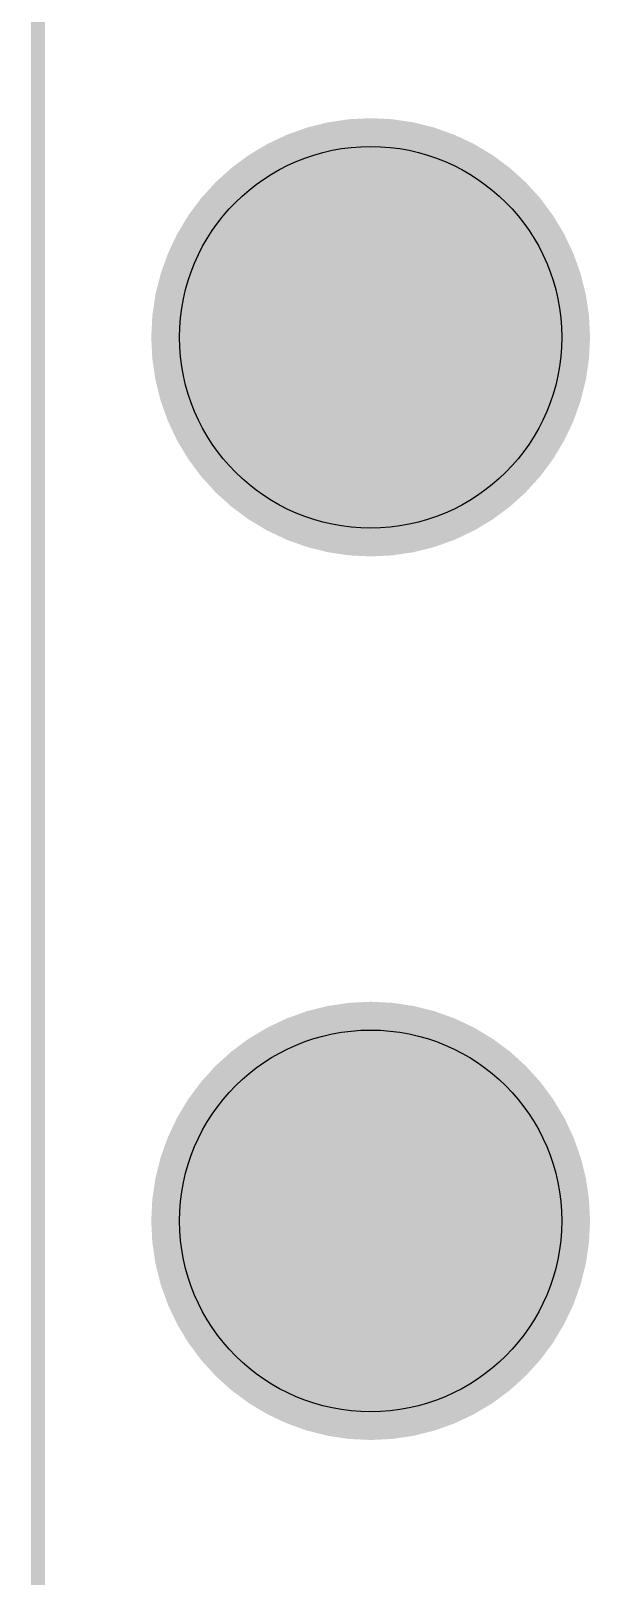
# Model space of a CAD drawing. Extents: x 0 to 124, y 0 to 91.
# Drawn here: x 0 to 10.03, y 47.47 to 75.23 of the extents above; entities that cross this region are included whole.
import ezdxf

# ---------------------------------------------------------------- set-up
doc = ezdxf.new("R2010")
doc.units = 0
doc.layers.add('18', color=94, linetype='CONTINUOUS')
doc.layers.add('20', color=178, linetype='CONTINUOUS')

# ---------------------------------------------------------------- blocks, each defined once
blk = doc.blocks.new('ROUNDV')
at = {"const_width": 0.5}
blk.add_lwpolyline([(0, -0.25, 1), (0, 0.25, 1), (0, -0.25)], format="xyb", dxfattribs=at)

msp = doc.modelspace()

# ---------------------------------------------------------------- linework, layer by layer
at = {"layer": '20', "const_width": 0.254}
msp.add_lwpolyline([(0.127, 4.318), (0.127, 86.995)], dxfattribs=at)
at = {"layer": '20'}
for centre in [(6.096, 69.723), (6.096, 53.848)]:
    msp.add_circle(centre, 3.429, dxfattribs=at)

# ---------------------------------------------------------------- block references
at = {"layer": '18', "xscale": 7.874, "yscale": 7.874}
for p in [(6.096, 69.723), (6.096, 53.848)]:
    msp.add_blockref('ROUNDV', p, dxfattribs=at)

doc.saveas('drawing.dxf')
